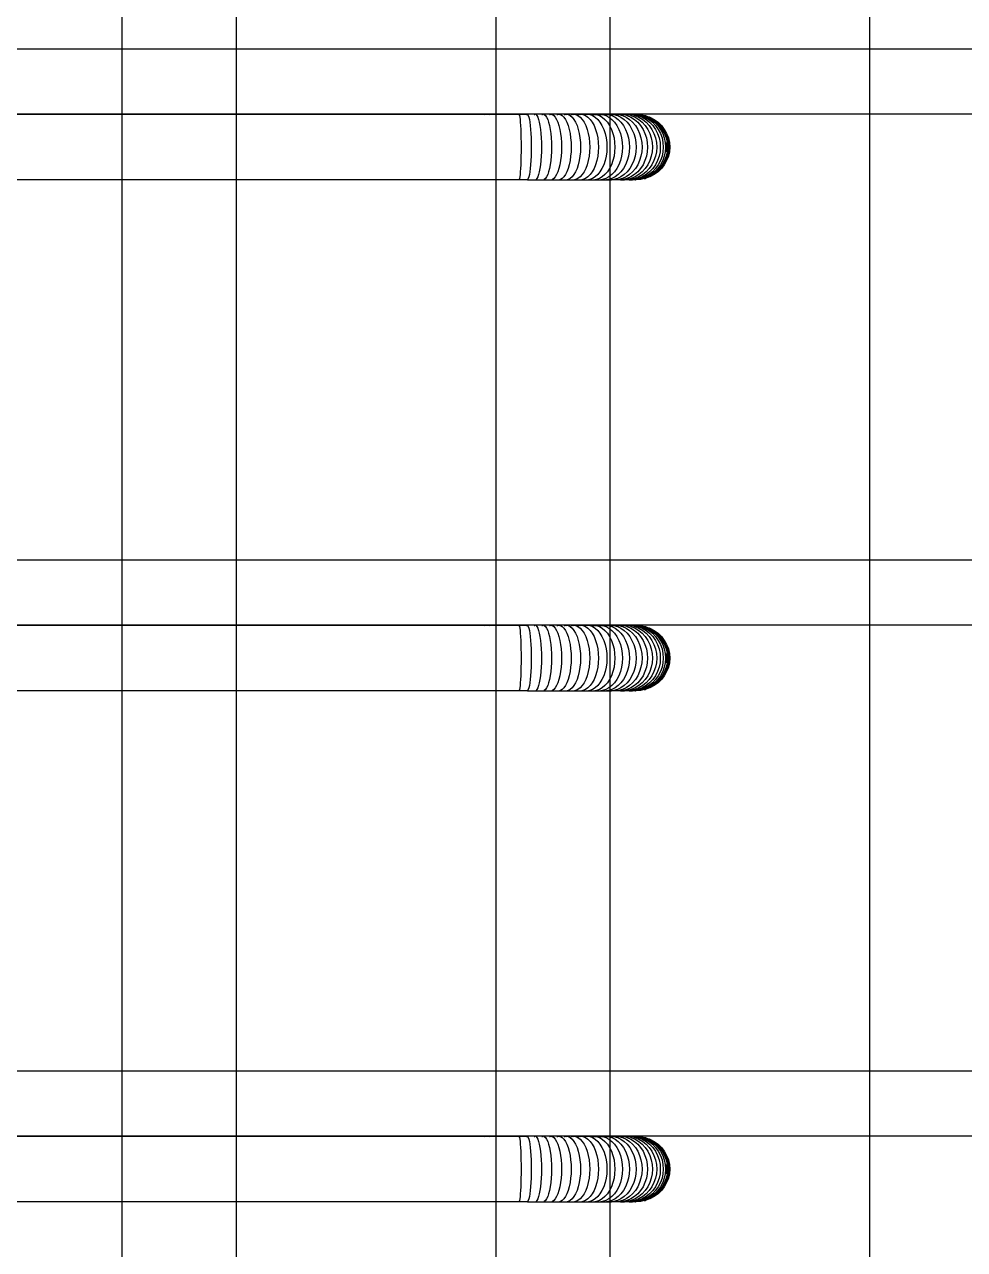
# Model space of a CAD drawing. Header units: inches. Extents: x 31 to 716, y 21 to 143.
# Drawn here: x 273.216 to 274.411, y 68.587 to 70.145 of the extents above; entities that cross this region are included whole.
import ezdxf

# ---------------------------------------------------------------- set-up
doc = ezdxf.new("R2010")
doc.units = ezdxf.units.IN
doc.header["$MEASUREMENT"] = 0
doc.layers.add('INNO-RFT-Y', color=2, linetype='Continuous')

# ---------------------------------------------------------------- blocks, each defined once
blk = doc.blocks.new('rebar red 2')
at = {"color": 1}
for p, q in [((-52.21323, -96.54951), (-51.49464, -96.54951)), ((-51.49464, -96.56389), (-52.21323, -96.56389))]:
    blk.add_line(p, q, dxfattribs=at)
blk = doc.blocks.new('*U268')
at = {"xscale": 5.790493255340768, "yscale": 5.790493255340768, "zscale": 5.790493255340768}
blk.add_blockref('rebar red 2', (300.2599, 559.1109), dxfattribs=at)
blk = doc.blocks.new('*U269')
at = {"color": 0, "linetype": 'ByBlock', "lineweight": -2, "transparency": 16777216}
for p in [(0, 7.8), (0, 7.15), (0, 6.5)]:
    blk.add_blockref('*U268', p, dxfattribs=at)
blk = doc.blocks.new('rebar red')
at = {"color": 1}
for p, q in [((-50.96601, -96.53518), (-50.74187, -96.53518)), ((-50.74247, -96.53526), (-50.74187, -96.53518)), ((-50.74187, -96.53518), (-50.74127, -96.53526)), ((-50.74187, -96.53518), (-50.73662, -96.53518)), ((-50.73662, -96.53518), (-50.73482, -96.53518)), ((-50.73662, -96.53518), (-50.7348, -96.5352)), ((-50.73489, -96.53526), (-50.73485, -96.53526)), ((-50.73485, -96.53526), (-50.73482, -96.53518)), ((-50.73485, -96.53526), (-50.7348, -96.5352)), ((-50.73482, -96.53518), (-50.7348, -96.5352)), ((-50.73482, -96.53518), (-50.73478, -96.53518)), ((-50.7348, -96.5352), (-50.73478, -96.53518)), ((-50.7348, -96.5352), (-50.73303, -96.53518)), ((-50.7348, -96.5352), (-50.73475, -96.53526)), ((-50.73478, -96.53518), (-50.73303, -96.53518)), ((-50.73478, -96.53518), (-50.73475, -96.53526)), ((-50.73475, -96.53526), (-50.73469, -96.53547)), ((-50.73475, -96.53526), (-50.73471, -96.53526)), ((-50.73469, -96.53547), (-50.73463, -96.53583)), ((-50.73463, -96.53583), (-50.73457, -96.53632)), ((-50.73316, -96.53526), (-50.73308, -96.53526)), ((-50.73308, -96.53526), (-50.73303, -96.53518)), ((-50.73308, -96.53526), (-50.73299, -96.5352)), ((-50.73303, -96.53518), (-50.73299, -96.5352)), ((-50.73299, -96.5352), (-50.73295, -96.53518)), ((-50.73295, -96.53518), (-50.7329, -96.53526)), ((-50.73125, -96.53518), (-50.73295, -96.53518)), ((-50.7329, -96.53526), (-50.73277, -96.53547)), ((-50.7329, -96.53526), (-50.73281, -96.53526)), ((-50.73277, -96.53547), (-50.73264, -96.53583)), ((-50.73264, -96.53583), (-50.73252, -96.53632)), ((-50.73145, -96.53526), (-50.73134, -96.53526)), ((-50.73134, -96.53526), (-50.73125, -96.53518)), ((-50.73125, -96.53518), (-50.73119, -96.5352)), ((-50.73119, -96.5352), (-50.73113, -96.53518)), ((-50.73113, -96.53518), (-50.73105, -96.53526)), ((-50.7295, -96.53518), (-50.73113, -96.53518)), ((-50.73105, -96.53526), (-50.73086, -96.53547)), ((-50.73105, -96.53526), (-50.73093, -96.53526)), ((-50.73086, -96.53547), (-50.73067, -96.53583)), ((-50.73067, -96.53583), (-50.7305, -96.53632)), ((-50.72977, -96.53526), (-50.72961, -96.53526)), ((-50.72961, -96.53526), (-50.7295, -96.53518)), ((-50.7295, -96.53518), (-50.72942, -96.5352)), ((-50.72942, -96.5352), (-50.72934, -96.53518)), ((-50.72934, -96.53518), (-50.72924, -96.53526)), ((-50.72778, -96.53518), (-50.72934, -96.53518)), ((-50.72924, -96.53526), (-50.72898, -96.53547)), ((-50.72924, -96.53526), (-50.72907, -96.53526)), ((-50.72898, -96.53547), (-50.72873, -96.53583)), ((-50.72873, -96.53583), (-50.72849, -96.53632)), ((-50.72811, -96.53526), (-50.72792, -96.53526)), ((-50.72792, -96.53526), (-50.72778, -96.53518)), ((-50.72778, -96.53518), (-50.72768, -96.5352)), ((-50.72758, -96.53518), (-50.72768, -96.5352)), ((-50.72758, -96.53518), (-50.72745, -96.53526)), ((-50.7261, -96.53518), (-50.72758, -96.53518)), ((-50.72745, -96.53526), (-50.72713, -96.53547)), ((-50.72745, -96.53526), (-50.72725, -96.53526)), ((-50.72713, -96.53547), (-50.72682, -96.53583)), ((-50.72682, -96.53583), (-50.72653, -96.53632)), ((-50.72649, -96.53526), (-50.72627, -96.53526)), ((-50.72627, -96.53526), (-50.7261, -96.53518)), ((-50.7261, -96.53518), (-50.72598, -96.5352)), ((-50.72598, -96.5352), (-50.72587, -96.53518)), ((-50.72587, -96.53518), (-50.7257, -96.53526)), ((-50.72446, -96.53518), (-50.72587, -96.53518)), ((-50.7257, -96.53526), (-50.72532, -96.53547)), ((-50.7257, -96.53526), (-50.72547, -96.53526)), ((-50.72532, -96.53547), (-50.72495, -96.53583)), ((-50.72495, -96.53583), (-50.72461, -96.53632)), ((-50.72491, -96.53526), (-50.72466, -96.53526)), ((-50.72466, -96.53526), (-50.72446, -96.53518)), ((-50.72446, -96.53518), (-50.72433, -96.5352)), ((-50.72433, -96.5352), (-50.7242, -96.53518)), ((-50.7242, -96.53518), (-50.724, -96.53526)), ((-50.72287, -96.53518), (-50.7242, -96.53518)), ((-50.724, -96.53526), (-50.72356, -96.53547)), ((-50.724, -96.53526), (-50.72374, -96.53526)), ((-50.72356, -96.53547), (-50.72313, -96.53583)), ((-50.72338, -96.53526), (-50.72311, -96.53526)), ((-50.72313, -96.53583), (-50.72274, -96.53632)), ((-50.72311, -96.53526), (-50.72287, -96.53518)), ((-50.72287, -96.53518), (-50.72273, -96.5352)), ((-50.72273, -96.5352), (-50.72258, -96.53518)), ((-50.72258, -96.53518), (-50.72236, -96.53526)), ((-50.72134, -96.53518), (-50.72258, -96.53518)), ((-50.72236, -96.53526), (-50.72186, -96.53547)), ((-50.72236, -96.53526), (-50.72206, -96.53526)), ((-50.72191, -96.53526), (-50.72161, -96.53526)), ((-50.72186, -96.53547), (-50.72137, -96.53583)), ((-50.72161, -96.53526), (-50.72134, -96.53518)), ((-50.72137, -96.53583), (-50.72092, -96.53632)), ((-50.72134, -96.53518), (-50.72119, -96.5352)), ((-50.72119, -96.5352), (-50.72103, -96.53518)), ((-50.72103, -96.53518), (-50.72077, -96.53526)), ((-50.71988, -96.53518), (-50.72103, -96.53518)), ((-50.72077, -96.53526), (-50.72021, -96.53547)), ((-50.72077, -96.53526), (-50.72019, -96.53526)), ((-50.72021, -96.53547), (-50.71968, -96.53583)), ((-50.72019, -96.53526), (-50.71988, -96.53518)), ((-50.71988, -96.53518), (-50.71972, -96.5352)), ((-50.71972, -96.5352), (-50.71955, -96.53518)), ((-50.71968, -96.53583), (-50.71918, -96.53632)), ((-50.71955, -96.53518), (-50.71925, -96.53526)), ((-50.71849, -96.53518), (-50.71955, -96.53518)), ((-50.71925, -96.53526), (-50.71916, -96.53526)), ((-50.71916, -96.53526), (-50.71904, -96.53524)), ((-50.71916, -96.53526), (-50.71864, -96.53547)), ((-50.71904, -96.53524), (-50.71892, -96.53526)), ((-50.71892, -96.53526), (-50.71884, -96.53526)), ((-50.71884, -96.53526), (-50.71849, -96.53518)), ((-50.71884, -96.53526), (-50.7179, -96.53526)), ((-50.71864, -96.53547), (-50.71806, -96.53583)), ((-50.71849, -96.53518), (-50.71832, -96.5352)), ((-50.71832, -96.5352), (-50.71815, -96.53518)), ((-50.71815, -96.53518), (-50.7179, -96.53526)), ((-50.71806, -96.53583), (-50.71751, -96.53632)), ((-50.7179, -96.53526), (-50.71785, -96.53525)), ((-50.71785, -96.53525), (-50.71781, -96.53526)), ((-50.71767, -96.53523), (-50.71781, -96.53526)), ((-50.71781, -96.53526), (-50.71715, -96.53547)), ((-50.71767, -96.53523), (-50.71756, -96.53526)), ((-50.71756, -96.53526), (-50.71751, -96.53525)), ((-50.71751, -96.53525), (-50.71746, -96.53526)), ((-50.71746, -96.53526), (-50.71717, -96.53518)), ((-50.71746, -96.53526), (-50.71671, -96.53526)), ((-50.71717, -96.53518), (-50.717, -96.5352)), ((-50.71715, -96.53547), (-50.71652, -96.53583)), ((-50.71683, -96.53518), (-50.717, -96.5352)), ((-50.717, -96.5352), (-50.71671, -96.53526)), ((-50.71683, -96.53518), (-50.71658, -96.53524)), ((-50.71671, -96.53526), (-50.71658, -96.53524)), ((-50.71658, -96.53524), (-50.71645, -96.53526)), ((-50.71652, -96.53583), (-50.71592, -96.53632)), ((-50.71639, -96.53523), (-50.71645, -96.53526)), ((-50.71645, -96.53526), (-50.71638, -96.53526)), ((-50.71623, -96.53524), (-50.71639, -96.53523)), ((-50.71638, -96.53526), (-50.71623, -96.53524)), ((-50.71638, -96.53526), (-50.71574, -96.53547)), ((-50.71623, -96.53524), (-50.71609, -96.53526)), ((-50.71609, -96.53526), (-50.71594, -96.53518)), ((-50.71609, -96.53526), (-50.71577, -96.5352)), ((-50.71609, -96.53526), (-50.71561, -96.53526)), ((-50.71594, -96.53518), (-50.71577, -96.5352)), ((-50.71577, -96.5352), (-50.71559, -96.53518)), ((-50.71577, -96.5352), (-50.71561, -96.53526)), ((-50.71574, -96.53547), (-50.71506, -96.53583)), ((-50.71561, -96.53526), (-50.71539, -96.53524)), ((-50.71559, -96.53518), (-50.71539, -96.53524)), ((-50.71539, -96.53524), (-50.71528, -96.53526)), ((-50.71528, -96.53526), (-50.71523, -96.53525)), ((-50.71521, -96.53522), (-50.71523, -96.53525)), ((-50.71523, -96.53525), (-50.71517, -96.53526)), ((-50.71517, -96.53526), (-50.71521, -96.53522)), ((-50.71517, -96.53526), (-50.71504, -96.53523)), ((-50.71517, -96.53526), (-50.71442, -96.53547)), ((-50.71506, -96.53583), (-50.71442, -96.53632)), ((-50.71504, -96.53523), (-50.7148, -96.53518)), ((-50.71504, -96.53523), (-50.71481, -96.53526)), ((-50.71481, -96.53526), (-50.71461, -96.53526)), ((-50.7148, -96.53518), (-50.71463, -96.5352)), ((-50.71463, -96.5352), (-50.71445, -96.53518)), ((-50.71461, -96.53526), (-50.71445, -96.53518)), ((-50.71461, -96.53526), (-50.71428, -96.53526)), ((-50.71429, -96.53523), (-50.71445, -96.53518)), ((-50.71445, -96.53518), (-50.71428, -96.53526)), ((-50.71442, -96.53547), (-50.7137, -96.53583)), ((-50.71411, -96.53521), (-50.71429, -96.53523)), ((-50.71428, -96.53526), (-50.71413, -96.53524)), ((-50.71413, -96.53524), (-50.71411, -96.53521)), ((-50.71411, -96.53521), (-50.71399, -96.53526)), ((-50.71399, -96.53526), (-50.71395, -96.53523)), ((-50.71395, -96.53523), (-50.71375, -96.53518)), ((-50.71395, -96.53523), (-50.71319, -96.53547)), ((-50.71395, -96.53523), (-50.71369, -96.53526)), ((-50.71375, -96.53518), (-50.71359, -96.5352)), ((-50.7137, -96.53583), (-50.71302, -96.53632)), ((-50.71369, -96.53526), (-50.71363, -96.53526)), ((-50.71363, -96.53526), (-50.71359, -96.5352)), ((-50.71363, -96.53526), (-50.71338, -96.53526)), ((-50.71342, -96.53518), (-50.71359, -96.5352)), ((-50.71359, -96.5352), (-50.71338, -96.53526)), ((-50.71329, -96.53522), (-50.71342, -96.53518)), ((-50.71338, -96.53526), (-50.71329, -96.53522)), ((-50.71313, -96.53524), (-50.71329, -96.53522)), ((-50.71319, -96.53547), (-50.71243, -96.53583)), ((-50.71313, -96.53524), (-50.71296, -96.53522)), ((-50.71296, -96.53522), (-50.7128, -96.53518)), ((-50.71296, -96.53522), (-50.7129, -96.53526)), ((-50.7129, -96.53526), (-50.71287, -96.53526)), ((-50.71287, -96.53526), (-50.71271, -96.53524)), ((-50.71287, -96.53526), (-50.71207, -96.53547)), ((-50.7128, -96.53518), (-50.71264, -96.5352)), ((-50.71271, -96.53524), (-50.71264, -96.5352)), ((-50.71271, -96.53524), (-50.71258, -96.53526)), ((-50.71264, -96.5352), (-50.71248, -96.53518)), ((-50.71258, -96.53526), (-50.71255, -96.53526)), ((-50.71255, -96.53526), (-50.71239, -96.53522)), ((-50.71248, -96.53518), (-50.71239, -96.53522)), ((-50.71243, -96.53583), (-50.71172, -96.53632)), ((-50.71239, -96.53522), (-50.71224, -96.53523)), ((-50.71224, -96.53523), (-50.71216, -96.53526)), ((-50.71216, -96.53526), (-50.71207, -96.53522)), ((-50.71207, -96.53522), (-50.71203, -96.53525)), ((-50.71207, -96.53547), (-50.71127, -96.53583)), ((-50.71203, -96.53525), (-50.71196, -96.53518)), ((-50.71203, -96.53525), (-50.71192, -96.53526)), ((-50.71196, -96.53518), (-50.71186, -96.53523)), ((-50.71192, -96.53526), (-50.71186, -96.53523)), ((-50.71186, -96.53523), (-50.7118, -96.53519)), ((-50.71165, -96.53518), (-50.7118, -96.53519)), ((-50.7118, -96.53519), (-50.71174, -96.53524)), ((-50.71174, -96.53524), (-50.71165, -96.53518)), ((-50.71174, -96.53524), (-50.71158, -96.53526)), ((-50.71159, -96.53521), (-50.71165, -96.53518)), ((-50.71159, -96.53521), (-50.71155, -96.53526)), ((-50.71158, -96.53526), (-50.71155, -96.53526)), ((-50.71155, -96.53526), (-50.71146, -96.53522)), ((-50.71155, -96.53526), (-50.71105, -96.53547)), ((-50.71146, -96.53522), (-50.71143, -96.5352)), ((-50.71146, -96.53522), (-50.71132, -96.53526)), ((-50.71143, -96.5352), (-50.7113, -96.53521)), ((-50.71129, -96.53524), (-50.71143, -96.5352)), ((-50.71132, -96.53526), (-50.71129, -96.53524)), ((-50.7113, -96.53521), (-50.71121, -96.53518)), ((-50.71129, -96.53524), (-50.71117, -96.53524)), ((-50.71127, -96.53583), (-50.71052, -96.53632)), ((-50.71121, -96.53518), (-50.71117, -96.53524)), ((-50.71117, -96.53524), (-50.71113, -96.53522)), ((-50.71113, -96.53522), (-50.71108, -96.53519)), ((-50.71113, -96.53522), (-50.71104, -96.53526)), ((-50.71108, -96.53519), (-50.71094, -96.53518)), ((-50.71108, -96.53519), (-50.71101, -96.53523)), ((-50.71105, -96.53547), (-50.71021, -96.53583)), ((-50.71104, -96.53526), (-50.71085, -96.53526)), ((-50.71101, -96.53523), (-50.71094, -96.53518)), ((-50.7109, -96.53521), (-50.71094, -96.53518)), ((-50.71088, -96.53524), (-50.7109, -96.53521)), ((-50.7109, -96.53521), (-50.71085, -96.53526)), ((-50.71078, -96.53522), (-50.71088, -96.53524)), ((-50.71085, -96.53526), (-50.71078, -96.53522)), ((-50.71078, -96.53522), (-50.71076, -96.5352)), ((-50.71078, -96.53522), (-50.71072, -96.53526)), ((-50.71076, -96.5352), (-50.71064, -96.53523)), ((-50.71064, -96.53523), (-50.71072, -96.53526)), ((-50.71072, -96.53526), (-50.71065, -96.53526)), ((-50.71065, -96.53526), (-50.71055, -96.53523)), ((-50.71065, -96.53526), (-50.71064, -96.53523)), ((-50.71065, -96.53526), (-50.71014, -96.53547)), ((-50.71064, -96.53523), (-50.71058, -96.53518)), ((-50.71055, -96.53523), (-50.71064, -96.53523)), ((-50.71058, -96.53518), (-50.71055, -96.53523)), ((-50.71055, -96.53523), (-50.7105, -96.53522)), ((-50.71055, -96.53523), (-50.7105, -96.53526)), ((-50.7105, -96.53522), (-50.71045, -96.53524)), ((-50.7105, -96.53526), (-50.71045, -96.53524)), ((-50.71045, -96.53524), (-50.71041, -96.53522)), ((-50.71041, -96.53522), (-50.71034, -96.53518)), ((-50.71041, -96.53522), (-50.71037, -96.53526)), ((-50.71037, -96.53526), (-50.71032, -96.53525)), ((-50.71034, -96.53518), (-50.71022, -96.53521)), ((-50.71032, -96.53525), (-50.71027, -96.53526)), ((-50.71027, -96.53526), (-50.7102, -96.53526)), ((-50.71017, -96.53524), (-50.71022, -96.53521)), ((-50.71022, -96.53521), (-50.7102, -96.53526)), ((-50.71021, -96.53583), (-50.70943, -96.53632)), ((-50.7102, -96.53526), (-50.71014, -96.53526)), ((-50.71014, -96.53526), (-50.71017, -96.53524)), ((-50.71014, -96.53526), (-50.71009, -96.53525)), ((-50.71014, -96.53547), (-50.70927, -96.53583)), ((-50.71009, -96.53525), (-50.71006, -96.53518)), ((-50.70998, -96.53526), (-50.71009, -96.53525)), ((-50.71006, -96.53518), (-50.71, -96.53521)), ((-50.71, -96.53521), (-50.70998, -96.53526)), ((-50.70998, -96.53526), (-50.70993, -96.53523)), ((-50.70993, -96.53523), (-50.70987, -96.53524)), ((-50.70987, -96.53524), (-50.70985, -96.53518)), ((-50.70987, -96.53524), (-50.7098, -96.53522)), ((-50.7098, -96.53522), (-50.70985, -96.53518)), ((-50.7098, -96.53522), (-50.70974, -96.53523)), ((-50.70974, -96.53523), (-50.70971, -96.53521)), ((-50.70974, -96.53523), (-50.70934, -96.53547)), ((-50.70971, -96.53521), (-50.70965, -96.53518)), ((-50.70962, -96.53521), (-50.70971, -96.53521)), ((-50.70965, -96.53518), (-50.70962, -96.53521)), ((-50.70962, -96.53521), (-50.7096, -96.53522)), ((-50.70962, -96.53521), (-50.70961, -96.53526)), ((-50.70961, -96.53526), (-50.7096, -96.53522)), ((-50.70961, -96.53526), (-50.70866, -96.53547)), ((-50.70961, -96.53526), (-50.70936, -96.53526)), ((-50.7096, -96.53522), (-50.70952, -96.53521)), ((-50.70949, -96.53518), (-50.70952, -96.53521)), ((-50.70952, -96.53521), (-50.70949, -96.53521)), ((-50.70945, -96.5352), (-50.70949, -96.53518)), ((-50.70949, -96.53521), (-50.70945, -96.5352)), ((-50.70939, -96.5352), (-50.70945, -96.5352)), ((-50.70939, -96.5352), (-50.70935, -96.53518)), ((-50.70939, -96.5352), (-50.70936, -96.53526)), ((-50.70936, -96.53526), (-50.70931, -96.5352)), ((-50.70936, -96.53526), (-50.70907, -96.53526)), ((-50.70935, -96.53518), (-50.70931, -96.5352)), ((-50.70934, -96.53547), (-50.70845, -96.53583)), ((-50.70925, -96.53518), (-50.70931, -96.5352)), ((-50.70927, -96.53583), (-50.70847, -96.53632)), ((-50.70921, -96.53519), (-50.70925, -96.53518)), ((-50.70921, -96.53519), (-50.70918, -96.53518)), ((-50.70915, -96.53518), (-50.70921, -96.53519)), ((-50.70918, -96.53518), (-50.70912, -96.53518)), ((-50.70918, -96.53518), (-50.70915, -96.53518)), ((-50.70912, -96.53518), (-50.70915, -96.53518)), ((-50.70915, -96.53518), (-50.70907, -96.53526)), ((-50.70912, -96.53518), (-50.70886, -96.53526)), ((-50.70907, -96.53526), (-50.7081, -96.53547)), ((-50.70907, -96.53526), (-50.70886, -96.53526)), ((-50.7081, -96.53526), (-50.70886, -96.53526)), ((-50.70866, -96.53547), (-50.70775, -96.53583)), ((-50.70845, -96.53583), (-50.70762, -96.53632)), ((-50.7081, -96.53526), (-50.70734, -96.53547)), ((-50.7081, -96.53526), (-50.70766, -96.53547)), ((-50.7081, -96.53547), (-50.70717, -96.53583)), ((-50.70775, -96.53583), (-50.70689, -96.53632)), ((-50.70766, -96.53547), (-50.70672, -96.53583)), ((-50.70734, -96.53547), (-50.70704, -96.53547)), ((-50.70717, -96.53583), (-50.7063, -96.53632)), ((-50.70704, -96.53547), (-50.70628, -96.53583)), ((-50.70704, -96.53547), (-50.70639, -96.53583)), ((-50.70672, -96.53583), (-50.70583, -96.53632)), ((-50.70639, -96.53583), (-50.7055, -96.53632)), ((-50.70613, -96.53583), (-50.70628, -96.53583)), ((-50.70613, -96.53583), (-50.7053, -96.53632)), ((-50.70613, -96.53583), (-50.70604, -96.53583)), ((-50.70604, -96.53583), (-50.70511, -96.53632)), ((-50.73457, -96.53632), (-50.73451, -96.53694)), ((-50.73451, -96.53694), (-50.73447, -96.53767)), ((-50.73447, -96.53767), (-50.73442, -96.53849)), ((-50.73442, -96.53849), (-50.73439, -96.53939)), ((-50.73252, -96.53632), (-50.73241, -96.53694)), ((-50.73241, -96.53694), (-50.73232, -96.53767)), ((-50.73232, -96.53767), (-50.73224, -96.53849)), ((-50.73224, -96.53849), (-50.73218, -96.53939)), ((-50.7305, -96.53632), (-50.73033, -96.53694)), ((-50.73033, -96.53694), (-50.73019, -96.53767)), ((-50.73019, -96.53767), (-50.73007, -96.53849)), ((-50.73007, -96.53849), (-50.72998, -96.53939)), ((-50.72849, -96.53632), (-50.72828, -96.53694)), ((-50.72828, -96.53694), (-50.72809, -96.53767)), ((-50.72809, -96.53767), (-50.72793, -96.53849)), ((-50.72793, -96.53849), (-50.72781, -96.53939)), ((-50.72653, -96.53632), (-50.72626, -96.53694)), ((-50.72626, -96.53694), (-50.72603, -96.53767)), ((-50.72603, -96.53767), (-50.72583, -96.53849)), ((-50.72583, -96.53849), (-50.72568, -96.53939)), ((-50.72461, -96.53632), (-50.72429, -96.53694)), ((-50.72429, -96.53694), (-50.72401, -96.53767)), ((-50.72401, -96.53767), (-50.72378, -96.53849)), ((-50.72378, -96.53849), (-50.72359, -96.53939)), ((-50.72274, -96.53632), (-50.72237, -96.53694)), ((-50.72237, -96.53694), (-50.72205, -96.53767)), ((-50.72205, -96.53767), (-50.72178, -96.53849)), ((-50.72178, -96.53849), (-50.72156, -96.53939)), ((-50.72092, -96.53632), (-50.72051, -96.53694)), ((-50.72051, -96.53694), (-50.72015, -96.53767)), ((-50.72015, -96.53767), (-50.71984, -96.53849)), ((-50.71984, -96.53849), (-50.7196, -96.53939)), ((-50.71918, -96.53632), (-50.71872, -96.53694)), ((-50.71872, -96.53694), (-50.71832, -96.53767)), ((-50.71832, -96.53767), (-50.71798, -96.53849)), ((-50.71798, -96.53849), (-50.7177, -96.53939)), ((-50.71751, -96.53632), (-50.71701, -96.53694)), ((-50.71701, -96.53694), (-50.71657, -96.53767)), ((-50.71657, -96.53767), (-50.71619, -96.53849)), ((-50.71619, -96.53849), (-50.71589, -96.53939)), ((-50.71592, -96.53632), (-50.71538, -96.53694)), ((-50.71538, -96.53694), (-50.7149, -96.53767)), ((-50.7149, -96.53767), (-50.7145, -96.53849)), ((-50.7145, -96.53849), (-50.71417, -96.53939)), ((-50.71442, -96.53632), (-50.71384, -96.53694)), ((-50.71384, -96.53694), (-50.71333, -96.53767)), ((-50.71333, -96.53767), (-50.71289, -96.53849)), ((-50.71302, -96.53632), (-50.7124, -96.53694)), ((-50.71289, -96.53849), (-50.71254, -96.53939)), ((-50.7124, -96.53694), (-50.71185, -96.53767)), ((-50.71185, -96.53767), (-50.71139, -96.53849)), ((-50.71172, -96.53632), (-50.71106, -96.53694)), ((-50.71139, -96.53849), (-50.71102, -96.53939)), ((-50.71106, -96.53694), (-50.71049, -96.53767)), ((-50.71052, -96.53632), (-50.70984, -96.53694)), ((-50.71049, -96.53767), (-50.71, -96.53849)), ((-50.71, -96.53849), (-50.70961, -96.53939)), ((-50.70984, -96.53694), (-50.70923, -96.53767)), ((-50.70943, -96.53632), (-50.70872, -96.53694)), ((-50.70923, -96.53767), (-50.70872, -96.53849)), ((-50.70872, -96.53694), (-50.70809, -96.53767)), ((-50.70872, -96.53849), (-50.70831, -96.53939)), ((-50.70847, -96.53632), (-50.70773, -96.53694)), ((-50.70809, -96.53767), (-50.70756, -96.53849)), ((-50.70773, -96.53694), (-50.70708, -96.53767)), ((-50.70762, -96.53632), (-50.70686, -96.53694)), ((-50.70756, -96.53849), (-50.70713, -96.53939)), ((-50.70708, -96.53767), (-50.70653, -96.53849)), ((-50.70689, -96.53632), (-50.70612, -96.53694)), ((-50.70686, -96.53694), (-50.70619, -96.53767)), ((-50.70653, -96.53849), (-50.70608, -96.53939)), ((-50.7063, -96.53632), (-50.7055, -96.53694)), ((-50.70619, -96.53767), (-50.70562, -96.53849)), ((-50.70612, -96.53694), (-50.70543, -96.53767)), ((-50.70583, -96.53632), (-50.70503, -96.53694)), ((-50.70562, -96.53849), (-50.70516, -96.53939)), ((-50.7055, -96.53632), (-50.70468, -96.53694)), ((-50.7055, -96.53694), (-50.7048, -96.53767)), ((-50.70543, -96.53767), (-50.70485, -96.53849)), ((-50.7053, -96.53632), (-50.70523, -96.53632)), ((-50.70523, -96.53632), (-50.70448, -96.53694)), ((-50.70511, -96.53632), (-50.70426, -96.53694)), ((-50.70503, -96.53694), (-50.70431, -96.53767)), ((-50.70485, -96.53849), (-50.70438, -96.53939)), ((-50.7048, -96.53767), (-50.70421, -96.53849)), ((-50.70468, -96.53694), (-50.70396, -96.53767)), ((-50.70448, -96.53694), (-50.70375, -96.53767)), ((-50.70448, -96.53694), (-50.70441, -96.53694)), ((-50.70441, -96.53694), (-50.70368, -96.53767)), ((-50.70431, -96.53767), (-50.70371, -96.53849)), ((-50.70426, -96.53694), (-50.70351, -96.53767)), ((-50.70421, -96.53849), (-50.70373, -96.53939)), ((-50.70396, -96.53767), (-50.70335, -96.53849)), ((-50.70375, -96.53767), (-50.70314, -96.53849)), ((-50.70371, -96.53849), (-50.70323, -96.53939)), ((-50.70368, -96.53767), (-50.70307, -96.53849)), ((-50.70351, -96.53767), (-50.70288, -96.53849)), ((-50.70335, -96.53849), (-50.70286, -96.53939)), ((-50.70314, -96.53849), (-50.70265, -96.53939)), ((-50.70307, -96.53849), (-50.70258, -96.53939)), ((-50.70288, -96.53849), (-50.70237, -96.53939)), ((-50.73439, -96.53939), (-50.73437, -96.54035)), ((-50.73437, -96.54035), (-50.73435, -96.54135)), ((-50.73435, -96.54135), (-50.73435, -96.54238)), ((-50.73218, -96.53939), (-50.73213, -96.54035)), ((-50.73213, -96.54035), (-50.7321, -96.54135)), ((-50.7321, -96.54135), (-50.73209, -96.54238)), ((-50.72998, -96.53939), (-50.72991, -96.54035)), ((-50.72991, -96.54035), (-50.72986, -96.54135)), ((-50.72986, -96.54135), (-50.72985, -96.54238)), ((-50.72781, -96.53939), (-50.72771, -96.54035)), ((-50.72771, -96.54035), (-50.72766, -96.54135)), ((-50.72766, -96.54135), (-50.72764, -96.54238)), ((-50.72568, -96.53939), (-50.72556, -96.54035)), ((-50.72556, -96.54035), (-50.72549, -96.54135)), ((-50.72549, -96.54135), (-50.72547, -96.54238)), ((-50.72359, -96.53939), (-50.72345, -96.54035)), ((-50.72345, -96.54035), (-50.72337, -96.54135)), ((-50.72337, -96.54135), (-50.72334, -96.54238)), ((-50.72156, -96.53939), (-50.7214, -96.54035)), ((-50.7214, -96.54035), (-50.72131, -96.54135)), ((-50.72131, -96.54135), (-50.72127, -96.54238)), ((-50.7196, -96.53939), (-50.71942, -96.54035)), ((-50.71942, -96.54035), (-50.71931, -96.54135)), ((-50.71931, -96.54135), (-50.71927, -96.54238)), ((-50.7177, -96.53939), (-50.7175, -96.54035)), ((-50.7175, -96.54035), (-50.71738, -96.54135)), ((-50.71738, -96.54135), (-50.71734, -96.54238)), ((-50.71589, -96.53939), (-50.71567, -96.54035)), ((-50.71567, -96.54035), (-50.71554, -96.54135)), ((-50.71554, -96.54135), (-50.7155, -96.54238)), ((-50.71417, -96.53939), (-50.71393, -96.54035)), ((-50.71393, -96.54035), (-50.71379, -96.54135)), ((-50.71379, -96.54135), (-50.71374, -96.54238)), ((-50.71254, -96.53939), (-50.71229, -96.54035)), ((-50.71229, -96.54035), (-50.71214, -96.54135)), ((-50.71214, -96.54135), (-50.71209, -96.54238)), ((-50.71102, -96.53939), (-50.71075, -96.54035)), ((-50.71075, -96.54035), (-50.71059, -96.54135)), ((-50.71059, -96.54135), (-50.71053, -96.54238)), ((-50.70961, -96.53939), (-50.70932, -96.54035)), ((-50.70932, -96.54035), (-50.70915, -96.54135)), ((-50.70915, -96.54135), (-50.70909, -96.54238)), ((-50.70831, -96.53939), (-50.70801, -96.54035)), ((-50.70801, -96.54035), (-50.70783, -96.54135)), ((-50.70783, -96.54135), (-50.70777, -96.54238)), ((-50.70713, -96.53939), (-50.70682, -96.54035)), ((-50.70682, -96.54035), (-50.70663, -96.54135)), ((-50.70663, -96.54135), (-50.70657, -96.54238)), ((-50.70608, -96.53939), (-50.70576, -96.54035)), ((-50.70576, -96.54035), (-50.70557, -96.54135)), ((-50.70557, -96.54135), (-50.7055, -96.54238)), ((-50.70516, -96.53939), (-50.70483, -96.54035)), ((-50.70483, -96.54035), (-50.70463, -96.54135)), ((-50.70463, -96.54135), (-50.70456, -96.54238)), ((-50.70438, -96.53939), (-50.70404, -96.54035)), ((-50.70404, -96.54035), (-50.70383, -96.54135)), ((-50.70383, -96.54135), (-50.70376, -96.54238)), ((-50.70373, -96.53939), (-50.70339, -96.54035)), ((-50.70339, -96.54035), (-50.70318, -96.54135)), ((-50.70323, -96.53939), (-50.70288, -96.54035)), ((-50.70318, -96.54135), (-50.7031, -96.54238)), ((-50.70288, -96.54035), (-50.70266, -96.54135)), ((-50.70286, -96.53939), (-50.70251, -96.54035)), ((-50.70266, -96.54135), (-50.70259, -96.54238)), ((-50.70265, -96.53939), (-50.70229, -96.54035)), ((-50.70258, -96.53939), (-50.70222, -96.54035)), ((-50.70251, -96.54035), (-50.70229, -96.54135)), ((-50.70246, -96.54135), (-50.70239, -96.54238)), ((-50.70237, -96.53939), (-50.702, -96.54035)), ((-50.70229, -96.54035), (-50.70207, -96.54135)), ((-50.70229, -96.54135), (-50.70222, -96.54238)), ((-50.70222, -96.54035), (-50.702, -96.54135)), ((-50.70207, -96.54135), (-50.702, -96.54238)), ((-50.702, -96.54035), (-50.70177, -96.54135)), ((-50.702, -96.54135), (-50.70193, -96.54238)), ((-50.70177, -96.54135), (-50.7017, -96.54238)), ((-50.73435, -96.5434), (-50.73437, -96.5444)), ((-50.73435, -96.54238), (-50.73435, -96.5434)), ((-50.7321, -96.5434), (-50.73213, -96.5444)), ((-50.73209, -96.54238), (-50.7321, -96.5434)), ((-50.72986, -96.5434), (-50.72991, -96.5444)), ((-50.72985, -96.54238), (-50.72986, -96.5434)), ((-50.72766, -96.5434), (-50.72771, -96.5444)), ((-50.72764, -96.54238), (-50.72766, -96.5434)), ((-50.72549, -96.5434), (-50.72556, -96.5444)), ((-50.72547, -96.54238), (-50.72549, -96.5434)), ((-50.72337, -96.5434), (-50.72345, -96.5444)), ((-50.72334, -96.54238), (-50.72337, -96.5434)), ((-50.72131, -96.5434), (-50.7214, -96.5444)), ((-50.72127, -96.54238), (-50.72131, -96.5434)), ((-50.71931, -96.5434), (-50.71942, -96.5444)), ((-50.71927, -96.54238), (-50.71931, -96.5434)), ((-50.71738, -96.5434), (-50.7175, -96.5444)), ((-50.71734, -96.54238), (-50.71738, -96.5434)), ((-50.71554, -96.5434), (-50.71567, -96.5444)), ((-50.7155, -96.54238), (-50.71554, -96.5434)), ((-50.71379, -96.5434), (-50.71393, -96.5444)), ((-50.71374, -96.54238), (-50.71379, -96.5434)), ((-50.71214, -96.5434), (-50.71229, -96.5444)), ((-50.71209, -96.54238), (-50.71214, -96.5434)), ((-50.71059, -96.5434), (-50.71075, -96.5444)), ((-50.71053, -96.54238), (-50.71059, -96.5434)), ((-50.70915, -96.5434), (-50.70932, -96.5444)), ((-50.70909, -96.54238), (-50.70915, -96.5434)), ((-50.70783, -96.5434), (-50.70801, -96.5444)), ((-50.70777, -96.54238), (-50.70783, -96.5434)), ((-50.70663, -96.5434), (-50.70682, -96.5444)), ((-50.70657, -96.54238), (-50.70663, -96.5434)), ((-50.70557, -96.5434), (-50.70576, -96.5444)), ((-50.7055, -96.54238), (-50.70557, -96.5434)), ((-50.70463, -96.5434), (-50.70483, -96.5444)), ((-50.70456, -96.54238), (-50.70463, -96.5434)), ((-50.70383, -96.5434), (-50.70404, -96.5444)), ((-50.70376, -96.54238), (-50.70383, -96.5434)), ((-50.70318, -96.5434), (-50.70339, -96.5444)), ((-50.7031, -96.54238), (-50.70318, -96.5434)), ((-50.70266, -96.5434), (-50.70288, -96.5444)), ((-50.70259, -96.54238), (-50.70266, -96.5434)), ((-50.70229, -96.5434), (-50.70251, -96.5444)), ((-50.70239, -96.54238), (-50.70246, -96.5434)), ((-50.70222, -96.54238), (-50.70229, -96.5434)), ((-50.70207, -96.5434), (-50.70229, -96.5444)), ((-50.702, -96.5434), (-50.70222, -96.5444)), ((-50.702, -96.54238), (-50.70207, -96.5434)), ((-50.70193, -96.54238), (-50.702, -96.5434)), ((-50.70177, -96.5434), (-50.702, -96.5444)), ((-50.7017, -96.54238), (-50.70177, -96.5434)), ((-50.73442, -96.54626), (-50.73447, -96.54709)), ((-50.73439, -96.54536), (-50.73442, -96.54626)), ((-50.73437, -96.5444), (-50.73439, -96.54536)), ((-50.73224, -96.54626), (-50.73232, -96.54709)), ((-50.73218, -96.54536), (-50.73224, -96.54626)), ((-50.73213, -96.5444), (-50.73218, -96.54536)), ((-50.73007, -96.54626), (-50.73019, -96.54709)), ((-50.72998, -96.54536), (-50.73007, -96.54626)), ((-50.72991, -96.5444), (-50.72998, -96.54536)), ((-50.72793, -96.54626), (-50.72809, -96.54709)), ((-50.72781, -96.54536), (-50.72793, -96.54626)), ((-50.72771, -96.5444), (-50.72781, -96.54536)), ((-50.72583, -96.54626), (-50.72603, -96.54709)), ((-50.72568, -96.54536), (-50.72583, -96.54626)), ((-50.72556, -96.5444), (-50.72568, -96.54536)), ((-50.72378, -96.54626), (-50.72401, -96.54709)), ((-50.72359, -96.54536), (-50.72378, -96.54626)), ((-50.72345, -96.5444), (-50.72359, -96.54536)), ((-50.72178, -96.54626), (-50.72205, -96.54709)), ((-50.72156, -96.54536), (-50.72178, -96.54626)), ((-50.7214, -96.5444), (-50.72156, -96.54536)), ((-50.71984, -96.54626), (-50.72015, -96.54709)), ((-50.7196, -96.54536), (-50.71984, -96.54626)), ((-50.71942, -96.5444), (-50.7196, -96.54536)), ((-50.71798, -96.54626), (-50.71832, -96.54709)), ((-50.7177, -96.54536), (-50.71798, -96.54626)), ((-50.7175, -96.5444), (-50.7177, -96.54536)), ((-50.71619, -96.54626), (-50.71657, -96.54709)), ((-50.71589, -96.54536), (-50.71619, -96.54626)), ((-50.71567, -96.5444), (-50.71589, -96.54536)), ((-50.7145, -96.54626), (-50.7149, -96.54709)), ((-50.71417, -96.54536), (-50.7145, -96.54626)), ((-50.71393, -96.5444), (-50.71417, -96.54536)), ((-50.71289, -96.54626), (-50.71333, -96.54709)), ((-50.71254, -96.54536), (-50.71289, -96.54626)), ((-50.71229, -96.5444), (-50.71254, -96.54536)), ((-50.71139, -96.54626), (-50.71185, -96.54709)), ((-50.71102, -96.54536), (-50.71139, -96.54626)), ((-50.71075, -96.5444), (-50.71102, -96.54536)), ((-50.71, -96.54626), (-50.71049, -96.54709)), ((-50.70961, -96.54536), (-50.71, -96.54626)), ((-50.70932, -96.5444), (-50.70961, -96.54536)), ((-50.70872, -96.54626), (-50.70923, -96.54709)), ((-50.70831, -96.54536), (-50.70872, -96.54626)), ((-50.70801, -96.5444), (-50.70831, -96.54536)), ((-50.70756, -96.54626), (-50.70809, -96.54709)), ((-50.70713, -96.54536), (-50.70756, -96.54626)), ((-50.70682, -96.5444), (-50.70713, -96.54536)), ((-50.70653, -96.54626), (-50.70708, -96.54709)), ((-50.70608, -96.54536), (-50.70653, -96.54626)), ((-50.70562, -96.54626), (-50.70619, -96.54709)), ((-50.70576, -96.5444), (-50.70608, -96.54536)), ((-50.70516, -96.54536), (-50.70562, -96.54626)), ((-50.70485, -96.54626), (-50.70543, -96.54709)), ((-50.70483, -96.5444), (-50.70516, -96.54536)), ((-50.70438, -96.54536), (-50.70485, -96.54626)), ((-50.70421, -96.54626), (-50.7048, -96.54709)), ((-50.70404, -96.5444), (-50.70438, -96.54536)), ((-50.70371, -96.54626), (-50.70431, -96.54709)), ((-50.70373, -96.54536), (-50.70421, -96.54626)), ((-50.70335, -96.54626), (-50.70396, -96.54709)), ((-50.70314, -96.54626), (-50.70375, -96.54709)), ((-50.70339, -96.5444), (-50.70373, -96.54536)), ((-50.70323, -96.54536), (-50.70371, -96.54626)), ((-50.70307, -96.54626), (-50.70368, -96.54709)), ((-50.70288, -96.54626), (-50.70351, -96.54709)), ((-50.70286, -96.54536), (-50.70335, -96.54626)), ((-50.70288, -96.5444), (-50.70323, -96.54536)), ((-50.70265, -96.54536), (-50.70314, -96.54626)), ((-50.70258, -96.54536), (-50.70307, -96.54626)), ((-50.70237, -96.54536), (-50.70288, -96.54626)), ((-50.70251, -96.5444), (-50.70286, -96.54536)), ((-50.70229, -96.5444), (-50.70265, -96.54536)), ((-50.70222, -96.5444), (-50.70258, -96.54536)), ((-50.702, -96.5444), (-50.70237, -96.54536)), ((-50.73469, -96.54928), (-50.73475, -96.5495)), ((-50.73463, -96.54892), (-50.73469, -96.54928)), ((-50.73457, -96.54843), (-50.73463, -96.54892)), ((-50.73451, -96.54781), (-50.73457, -96.54843)), ((-50.73447, -96.54709), (-50.73451, -96.54781)), ((-50.73277, -96.54928), (-50.7329, -96.5495)), ((-50.73264, -96.54892), (-50.73277, -96.54928)), ((-50.73252, -96.54843), (-50.73264, -96.54892)), ((-50.73241, -96.54781), (-50.73252, -96.54843)), ((-50.73232, -96.54709), (-50.73241, -96.54781)), ((-50.73086, -96.54928), (-50.73105, -96.5495)), ((-50.73067, -96.54892), (-50.73086, -96.54928)), ((-50.7305, -96.54843), (-50.73067, -96.54892)), ((-50.73033, -96.54781), (-50.7305, -96.54843)), ((-50.73019, -96.54709), (-50.73033, -96.54781)), ((-50.72898, -96.54928), (-50.72924, -96.5495)), ((-50.72873, -96.54892), (-50.72898, -96.54928)), ((-50.72849, -96.54843), (-50.72873, -96.54892)), ((-50.72828, -96.54781), (-50.72849, -96.54843)), ((-50.72809, -96.54709), (-50.72828, -96.54781)), ((-50.72713, -96.54928), (-50.72745, -96.5495)), ((-50.72682, -96.54892), (-50.72713, -96.54928)), ((-50.72653, -96.54843), (-50.72682, -96.54892)), ((-50.72626, -96.54781), (-50.72653, -96.54843)), ((-50.72603, -96.54709), (-50.72626, -96.54781)), ((-50.72532, -96.54928), (-50.7257, -96.5495)), ((-50.72495, -96.54892), (-50.72532, -96.54928)), ((-50.72461, -96.54843), (-50.72495, -96.54892)), ((-50.72429, -96.54781), (-50.72461, -96.54843)), ((-50.72401, -96.54709), (-50.72429, -96.54781)), ((-50.72356, -96.54928), (-50.724, -96.5495)), ((-50.72313, -96.54892), (-50.72356, -96.54928)), ((-50.72274, -96.54843), (-50.72313, -96.54892)), ((-50.72237, -96.54781), (-50.72274, -96.54843)), ((-50.72205, -96.54709), (-50.72237, -96.54781)), ((-50.72186, -96.54928), (-50.72236, -96.5495)), ((-50.72137, -96.54892), (-50.72186, -96.54928)), ((-50.72092, -96.54843), (-50.72137, -96.54892)), ((-50.72051, -96.54781), (-50.72092, -96.54843)), ((-50.72021, -96.54928), (-50.72077, -96.5495)), ((-50.72015, -96.54709), (-50.72051, -96.54781)), ((-50.71968, -96.54892), (-50.72021, -96.54928)), ((-50.71918, -96.54843), (-50.71968, -96.54892)), ((-50.71864, -96.54928), (-50.71925, -96.5495)), ((-50.71872, -96.54781), (-50.71918, -96.54843)), ((-50.71832, -96.54709), (-50.71872, -96.54781)), ((-50.71806, -96.54892), (-50.71864, -96.54928)), ((-50.71751, -96.54843), (-50.71806, -96.54892)), ((-50.71715, -96.54928), (-50.71781, -96.5495)), ((-50.71701, -96.54781), (-50.71751, -96.54843)), ((-50.71652, -96.54892), (-50.71715, -96.54928)), ((-50.71657, -96.54709), (-50.71701, -96.54781)), ((-50.71592, -96.54843), (-50.71652, -96.54892)), ((-50.71574, -96.54928), (-50.71645, -96.5495)), ((-50.71538, -96.54781), (-50.71592, -96.54843)), ((-50.71506, -96.54892), (-50.71574, -96.54928)), ((-50.7149, -96.54709), (-50.71538, -96.54781)), ((-50.71442, -96.54928), (-50.71517, -96.5495)), ((-50.71442, -96.54843), (-50.71506, -96.54892)), ((-50.71384, -96.54781), (-50.71442, -96.54843)), ((-50.7137, -96.54892), (-50.71442, -96.54928)), ((-50.71319, -96.54928), (-50.71399, -96.5495)), ((-50.71333, -96.54709), (-50.71384, -96.54781)), ((-50.71302, -96.54843), (-50.7137, -96.54892)), ((-50.71243, -96.54892), (-50.71319, -96.54928)), ((-50.7124, -96.54781), (-50.71302, -96.54843)), ((-50.71207, -96.54928), (-50.7129, -96.5495)), ((-50.71172, -96.54843), (-50.71243, -96.54892)), ((-50.71185, -96.54709), (-50.7124, -96.54781)), ((-50.71127, -96.54892), (-50.71207, -96.54928)), ((-50.71105, -96.54928), (-50.71192, -96.5495)), ((-50.71106, -96.54781), (-50.71172, -96.54843)), ((-50.71052, -96.54843), (-50.71127, -96.54892)), ((-50.71049, -96.54709), (-50.71106, -96.54781)), ((-50.71021, -96.54892), (-50.71105, -96.54928)), ((-50.71014, -96.54928), (-50.71104, -96.5495)), ((-50.70934, -96.54928), (-50.71058, -96.54957)), ((-50.70984, -96.54781), (-50.71052, -96.54843)), ((-50.70943, -96.54843), (-50.71021, -96.54892)), ((-50.70927, -96.54892), (-50.71014, -96.54928)), ((-50.70923, -96.54709), (-50.70984, -96.54781)), ((-50.70866, -96.54928), (-50.70961, -96.5495)), ((-50.70872, -96.54781), (-50.70943, -96.54843)), ((-50.70845, -96.54892), (-50.70934, -96.54928)), ((-50.70847, -96.54843), (-50.70927, -96.54892)), ((-50.7081, -96.54928), (-50.70907, -96.5495)), ((-50.70809, -96.54709), (-50.70872, -96.54781)), ((-50.70775, -96.54892), (-50.70866, -96.54928)), ((-50.70766, -96.54928), (-50.70864, -96.5495)), ((-50.70773, -96.54781), (-50.70847, -96.54843)), ((-50.70762, -96.54843), (-50.70845, -96.54892)), ((-50.70717, -96.54892), (-50.7081, -96.54928)), ((-50.70734, -96.54928), (-50.7081, -96.5495)), ((-50.70689, -96.54843), (-50.70775, -96.54892)), ((-50.70708, -96.54709), (-50.70773, -96.54781)), ((-50.70672, -96.54892), (-50.70766, -96.54928)), ((-50.70686, -96.54781), (-50.70762, -96.54843)), ((-50.70734, -96.54928), (-50.70704, -96.54928)), ((-50.7063, -96.54843), (-50.70717, -96.54892)), ((-50.70619, -96.54892), (-50.70704, -96.54928)), ((-50.70639, -96.54892), (-50.70704, -96.54928)), ((-50.70612, -96.54781), (-50.70689, -96.54843)), ((-50.70619, -96.54709), (-50.70686, -96.54781)), ((-50.70583, -96.54843), (-50.70672, -96.54892)), ((-50.7055, -96.54843), (-50.70639, -96.54892)), ((-50.7055, -96.54781), (-50.7063, -96.54843)), ((-50.70613, -96.54892), (-50.70619, -96.54892)), ((-50.7053, -96.54843), (-50.70613, -96.54892)), ((-50.70604, -96.54892), (-50.70613, -96.54892)), ((-50.70543, -96.54709), (-50.70612, -96.54781)), ((-50.70511, -96.54843), (-50.70604, -96.54892)), ((-50.7053, -96.54843), (-50.70604, -96.54892)), ((-50.70503, -96.54781), (-50.70583, -96.54843)), ((-50.7048, -96.54709), (-50.7055, -96.54781)), ((-50.70468, -96.54781), (-50.7055, -96.54843)), ((-50.70523, -96.54843), (-50.7053, -96.54843)), ((-50.70448, -96.54781), (-50.70523, -96.54843)), ((-50.70426, -96.54781), (-50.70511, -96.54843)), ((-50.70431, -96.54709), (-50.70503, -96.54781)), ((-50.70396, -96.54709), (-50.70468, -96.54781)), ((-50.70375, -96.54709), (-50.70448, -96.54781)), ((-50.70441, -96.54781), (-50.70448, -96.54781)), ((-50.70368, -96.54709), (-50.70441, -96.54781)), ((-50.70351, -96.54709), (-50.70426, -96.54781)), ((-50.73478, -96.54957), (-50.96601, -96.54957)), ((-50.73475, -96.5495), (-50.73478, -96.54957)), ((-50.73295, -96.54957), (-50.73478, -96.54957)), ((-50.7329, -96.5495), (-50.73295, -96.54957)), ((-50.73295, -96.54957), (-50.73113, -96.54957)), ((-50.73105, -96.5495), (-50.73113, -96.54957)), ((-50.73113, -96.54957), (-50.72934, -96.54957)), ((-50.72924, -96.5495), (-50.72934, -96.54957)), ((-50.72934, -96.54957), (-50.72758, -96.54957)), ((-50.72745, -96.5495), (-50.72758, -96.54957)), ((-50.72758, -96.54957), (-50.72587, -96.54957)), ((-50.7257, -96.5495), (-50.72587, -96.54957)), ((-50.72587, -96.54957), (-50.7242, -96.54957)), ((-50.724, -96.5495), (-50.7242, -96.54957)), ((-50.7242, -96.54957), (-50.72258, -96.54957)), ((-50.72236, -96.5495), (-50.72258, -96.54957)), ((-50.72258, -96.54957), (-50.72103, -96.54957)), ((-50.72077, -96.5495), (-50.72103, -96.54957)), ((-50.72103, -96.54957), (-50.71955, -96.54957)), ((-50.71925, -96.5495), (-50.71955, -96.54957)), ((-50.71955, -96.54957), (-50.71815, -96.54957)), ((-50.71781, -96.5495), (-50.71815, -96.54957)), ((-50.71815, -96.54957), (-50.71683, -96.54957)), ((-50.71645, -96.5495), (-50.71683, -96.54957)), ((-50.71683, -96.54957), (-50.71559, -96.54957)), ((-50.71517, -96.5495), (-50.71559, -96.54957)), ((-50.71559, -96.54957), (-50.71445, -96.54957)), ((-50.71399, -96.5495), (-50.71445, -96.54957)), ((-50.71342, -96.54957), (-50.71445, -96.54957)), ((-50.7129, -96.5495), (-50.71342, -96.54957)), ((-50.71248, -96.54957), (-50.71342, -96.54957)), ((-50.71192, -96.5495), (-50.71248, -96.54957)), ((-50.71248, -96.54957), (-50.71165, -96.54957)), ((-50.71104, -96.5495), (-50.71165, -96.54957)), ((-50.71058, -96.54957), (-50.71165, -96.54957)), ((-50.71058, -96.54957), (-50.70985, -96.54957)), ((-50.70961, -96.5495), (-50.70985, -96.54957)), ((-50.70918, -96.54957), (-50.70985, -96.54957)), ((-50.70912, -96.54957), (-50.70918, -96.54957)), ((-50.70918, -96.54957), (-50.70915, -96.54957)), ((-50.70912, -96.54957), (-50.70915, -96.54957)), ((-50.70864, -96.5495), (-50.70912, -96.54957)), ((-50.70907, -96.5495), (-50.70912, -96.54957)), ((-50.7081, -96.5495), (-50.70864, -96.5495))]:
    blk.add_line(p, q, dxfattribs=at)
blk = doc.blocks.new('*U272')
at = {"xscale": 5.790493255340768, "yscale": 5.790493255340768, "zscale": 5.790493255340768}
blk.add_blockref('rebar red', (294.4483, 559.028), dxfattribs=at)
blk = doc.blocks.new('*U273')
at = {"color": 0, "linetype": 'ByBlock', "lineweight": -2, "transparency": 16777216}
for p in [(0, 7.8), (0, 7.15), (0, 6.5)]:
    blk.add_blockref('*U272', p, dxfattribs=at)

msp = doc.modelspace()

# ---------------------------------------------------------------- linework, layer by layer
at = {"layer": 'INNO-RFT-Y', "color": 5}
for p, q in [((273.3405, 59.4365), (273.3405, 85.6014)), ((273.485, 85.6014), (273.4852, 59.4365)), ((273.8158, 59.4365), (273.8158, 85.6014)), ((273.9603, 85.6014), (273.9604, 59.4365)), ((274.2911, 59.4365), (274.2911, 85.6014))]:
    msp.add_line(p, q, dxfattribs=at)

# ---------------------------------------------------------------- block references
for name, p in [('*U269', (273.1499, 62.2725)), ('*U273', (273.1761, 62.1892))]:
    msp.add_blockref(name, p)

doc.saveas('drawing.dxf')
